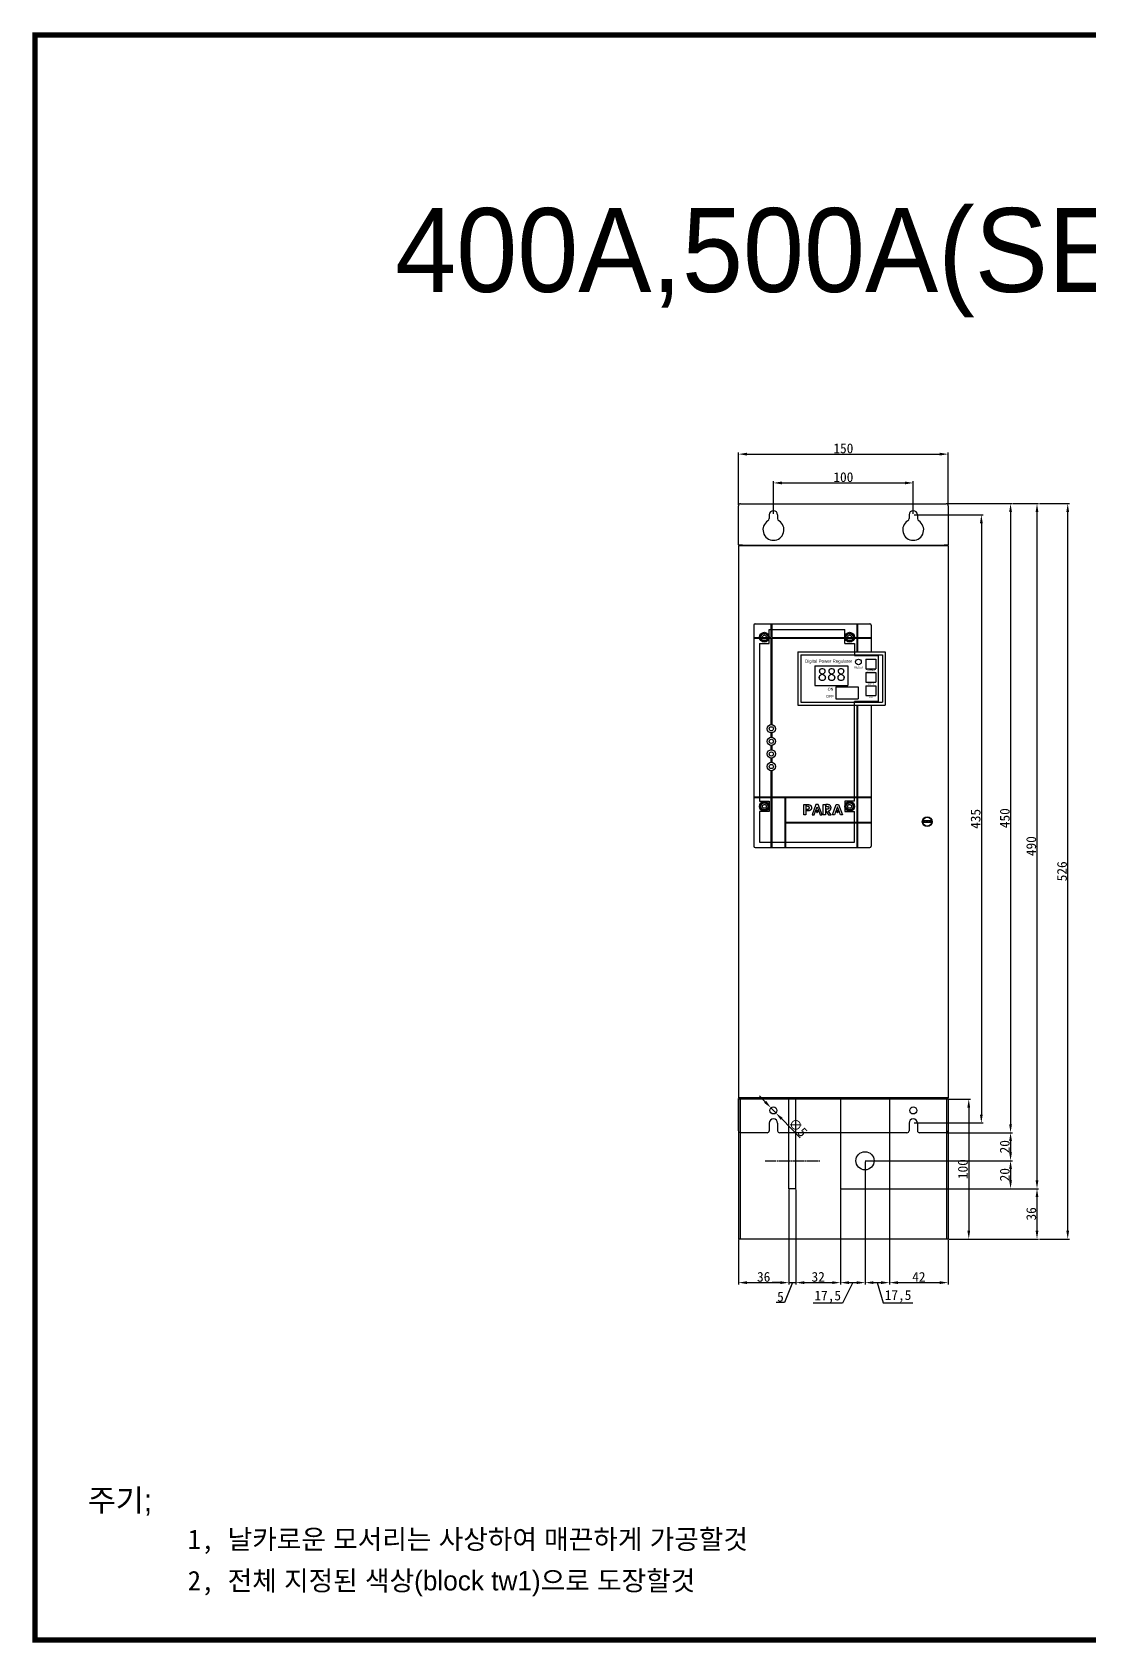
# Model space of a CAD drawing. Header units: millimetres. Extents: x 633 to 4061, y 783 to 1937.
# Drawn here: x 633 to 1389, y 783 to 1935 of the extents above; entities that cross this region are included whole.
import ezdxf

# ---------------------------------------------------------------- set-up
doc = ezdxf.new("R2010")
doc.units = ezdxf.units.MM
doc.linetypes.add('CENTERLI', pattern=[1, 0.75, -0.0625, 0.125, -0.0625])
doc.layers.add('Bus-Bar', color=7, linetype='Continuous')
doc.layers.add('Case', color=7, linetype='Continuous')
doc.dimstyles.new('ISO-25', dxfattribs={"dimtxt": 7, "dimasz": 6, "dimexe": 1.25, "dimexo": 0.625, "dimtad": 1, "dimdec": 1, "dimtxsty": 'Standard', "dimcen": 2.5, "dimclrd": 6, "dimclre": 6, "dimclrt": 1, "dimadec": 0, "dimazin": 0, "dimtfac": 1, "dimtdec": 1, "dimtmove": 0, "dimatfit": 3, "dimfxl": 1, "dimarcsym": 0})

# ---------------------------------------------------------------- blocks, each defined once
blk = doc.blocks.new('*D1')
at = {"color": 6, "lineweight": -2, "transparency": 16777216}
for p, q in [((1163.2, 1590.8), (1163.2, 1614.2)), ((1169.2, 1613), (1257.2, 1613)), ((1263.2, 1590.8), (1263.2, 1614.2))]:
    blk.add_line(p, q, dxfattribs=at)
at = {"color": 6, "transparency": 16777216}
for points in [[(1169.2, 1614), (1169.2, 1612), (1163.2, 1613)], [(1257.2, 1614), (1257.2, 1612), (1263.2, 1613)]]:
    blk.add_solid(points, dxfattribs=at)
at = {"layer": 'Defpoints', "color": 0, "transparency": 16777216}
for p in [(1263.2, 1613), (1163.2, 1590.2), (1263.2, 1590.2)]:
    blk.add_point(p, dxfattribs=at)
at = {"color": 1, "transparency": 16777216, "insert": (1213.2, 1617.1), "char_height": 7, "attachment_point": 5}
blk.add_mtext('100', dxfattribs=at)
blk = doc.blocks.new('*D2')
at = {"color": 6, "lineweight": -2, "transparency": 16777216}
for p, q in [((1138.2, 1597.3), (1138.2, 1634.8)), ((1144.2, 1633.6), (1282.2, 1633.6)), ((1288.2, 1597.3), (1288.2, 1634.8))]:
    blk.add_line(p, q, dxfattribs=at)
at = {"color": 6, "transparency": 16777216}
for points in [[(1144.2, 1634.6), (1144.2, 1632.6), (1138.2, 1633.6)], [(1282.2, 1634.6), (1282.2, 1632.6), (1288.2, 1633.6)]]:
    blk.add_solid(points, dxfattribs=at)
at = {"layer": 'Defpoints', "color": 0, "transparency": 16777216}
for p in [(1288.2, 1633.6), (1138.2, 1596.7), (1288.2, 1596.7)]:
    blk.add_point(p, dxfattribs=at)
at = {"color": 1, "transparency": 16777216, "insert": (1213.2, 1637.7), "char_height": 7, "attachment_point": 5}
blk.add_mtext('150', dxfattribs=at)
blk = doc.blocks.new('*D3')
at = {"color": 6, "lineweight": -2, "transparency": 16777216}
for p, q in [((1263.8, 1590.2), (1313.1, 1590.2)), ((1311.9, 1584.2), (1311.9, 1161.2)), ((1263.8, 1155.2), (1313.1, 1155.2))]:
    blk.add_line(p, q, dxfattribs=at)
at = {"color": 6, "transparency": 16777216}
for points in [[(1310.9, 1584.2), (1312.9, 1584.2), (1311.9, 1590.2)], [(1310.9, 1161.2), (1312.9, 1161.2), (1311.9, 1155.2)]]:
    blk.add_solid(points, dxfattribs=at)
at = {"layer": 'Defpoints', "color": 0, "transparency": 16777216}
for p in [(1263.2, 1590.2), (1263.2, 1155.2), (1311.9, 1155.2)]:
    blk.add_point(p, dxfattribs=at)
at = {"color": 1, "transparency": 16777216, "insert": (1307.8, 1372.7), "char_height": 7, "attachment_point": 5, "rotation": 90}
blk.add_mtext('435', dxfattribs=at)
blk = doc.blocks.new('*D4')
at = {"color": 6, "lineweight": -2, "transparency": 16777216}
for p, q in [((1287.3, 1598.2), (1334.1, 1598.2)), ((1332.8, 1592.2), (1332.8, 1154.2)), ((1287.3, 1148.2), (1334.1, 1148.2))]:
    blk.add_line(p, q, dxfattribs=at)
at = {"color": 6, "transparency": 16777216}
for points in [[(1331.8, 1592.2), (1333.8, 1592.2), (1332.8, 1598.2)], [(1331.8, 1154.2), (1333.8, 1154.2), (1332.8, 1148.2)]]:
    blk.add_solid(points, dxfattribs=at)
at = {"layer": 'Defpoints', "color": 0, "transparency": 16777216}
for p in [(1286.7, 1598.2), (1286.7, 1148.2), (1332.8, 1148.2)]:
    blk.add_point(p, dxfattribs=at)
at = {"color": 1, "transparency": 16777216, "insert": (1328.7, 1373.2), "char_height": 7, "attachment_point": 5, "rotation": 90}
blk.add_mtext('450', dxfattribs=at)
blk = doc.blocks.new('*D9')
at = {"color": 6, "lineweight": -2, "transparency": 16777216}
for p, q in [((1287.3, 1148.2), (1334.1, 1148.2)), ((1332.8, 1142.2), (1332.8, 1134.2)), ((1228.8, 1128.2), (1334.1, 1128.2))]:
    blk.add_line(p, q, dxfattribs=at)
at = {"color": 6, "transparency": 16777216}
for points in [[(1331.8, 1142.2), (1333.8, 1142.2), (1332.8, 1148.2)], [(1331.8, 1134.2), (1333.8, 1134.2), (1332.8, 1128.2)]]:
    blk.add_solid(points, dxfattribs=at)
at = {"layer": 'Defpoints', "color": 0, "transparency": 16777216}
for p in [(1286.7, 1148.2), (1228.2, 1128.2), (1332.8, 1128.2)]:
    blk.add_point(p, dxfattribs=at)
at = {"color": 1, "transparency": 16777216, "insert": (1328.7, 1138.2), "char_height": 7, "attachment_point": 5, "rotation": 90}
blk.add_mtext('20', dxfattribs=at)
blk = doc.blocks.new('*D10')
at = {"color": 6, "lineweight": -2, "transparency": 16777216}
for p, q in [((1228.8, 1128.2), (1334.1, 1128.2)), ((1332.8, 1122.2), (1332.8, 1114.2)), ((1246.3, 1108.2), (1334.1, 1108.2))]:
    blk.add_line(p, q, dxfattribs=at)
at = {"color": 6, "transparency": 16777216}
for points in [[(1331.8, 1122.2), (1333.8, 1122.2), (1332.8, 1128.2)], [(1331.8, 1114.2), (1333.8, 1114.2), (1332.8, 1108.2)]]:
    blk.add_solid(points, dxfattribs=at)
at = {"layer": 'Defpoints', "color": 0, "transparency": 16777216}
for p in [(1228.2, 1128.2), (1245.7, 1108.2), (1332.8, 1108.2)]:
    blk.add_point(p, dxfattribs=at)
at = {"color": 1, "transparency": 16777216, "insert": (1328.7, 1118.2), "char_height": 7, "attachment_point": 5, "rotation": 90}
blk.add_mtext('20', dxfattribs=at)
blk = doc.blocks.new('*D11')
at = {"color": 6, "lineweight": -2, "transparency": 16777216}
for p, q in [((1334.7, 1598.2), (1352.9, 1598.2)), ((1351.7, 1592.2), (1351.7, 1114.2)), ((1334.7, 1108.2), (1352.9, 1108.2))]:
    blk.add_line(p, q, dxfattribs=at)
at = {"color": 6, "transparency": 16777216}
for points in [[(1350.7, 1592.2), (1352.7, 1592.2), (1351.7, 1598.2)], [(1350.7, 1114.2), (1352.7, 1114.2), (1351.7, 1108.2)]]:
    blk.add_solid(points, dxfattribs=at)
at = {"layer": 'Defpoints', "color": 0, "transparency": 16777216}
for p in [(1334.1, 1598.2), (1334.1, 1108.2), (1351.7, 1108.2)]:
    blk.add_point(p, dxfattribs=at)
at = {"color": 1, "transparency": 16777216, "insert": (1347.6, 1353.2), "char_height": 7, "attachment_point": 5, "rotation": 90}
blk.add_mtext('490', dxfattribs=at)
blk = doc.blocks.new('*D13')
at = {"color": 6, "lineweight": -2, "transparency": 16777216}
for p, q in [((1174.2, 1107.5), (1174.2, 1039.7)), ((1138.2, 1071.5), (1138.2, 1039.7)), ((1144.2, 1041), (1168.2, 1041))]:
    blk.add_line(p, q, dxfattribs=at)
at = {"color": 6, "transparency": 16777216}
for points in [[(1144.2, 1042), (1144.2, 1040), (1138.2, 1041)], [(1168.2, 1042), (1168.2, 1040), (1174.2, 1041)]]:
    blk.add_solid(points, dxfattribs=at)
at = {"layer": 'Defpoints', "color": 0, "transparency": 16777216}
for p in [(1174.2, 1108.2), (1138.2, 1072.2), (1174.2, 1041)]:
    blk.add_point(p, dxfattribs=at)
at = {"color": 1, "transparency": 16777216, "insert": (1156.2, 1045.1), "char_height": 7, "attachment_point": 5}
blk.add_mtext('36', dxfattribs=at)
blk = doc.blocks.new('*D14')
at = {"color": 6, "lineweight": -2, "transparency": 16777216}
for p, q in [((1174.2, 1107.5), (1174.2, 1039.7)), ((1179.2, 1107.5), (1179.2, 1039.7)), ((1168.2, 1041), (1162.2, 1041)), ((1176.7, 1041), (1171.1, 1026.8)), ((1174.2, 1041), (1179.2, 1041)), ((1174.2, 1041), (1179.2, 1041)), ((1185.2, 1041), (1191.2, 1041)), ((1171.1, 1026.8), (1165.2, 1026.8))]:
    blk.add_line(p, q, dxfattribs=at)
at = {"color": 6, "transparency": 16777216}
for points in [[(1168.2, 1042), (1168.2, 1040), (1174.2, 1041)], [(1185.2, 1042), (1185.2, 1040), (1179.2, 1041)]]:
    blk.add_solid(points, dxfattribs=at)
at = {"layer": 'Defpoints', "color": 0, "transparency": 16777216}
for p in [(1174.2, 1108.2), (1179.2, 1108.2), (1179.2, 1041)]:
    blk.add_point(p, dxfattribs=at)
at = {"color": 1, "transparency": 16777216, "insert": (1168.2, 1030.9), "char_height": 7, "attachment_point": 5}
blk.add_mtext('5', dxfattribs=at)
blk = doc.blocks.new('*D15')
at = {"color": 6, "lineweight": -2, "transparency": 16777216}
for p, q in [((1179.2, 1107.5), (1179.2, 1039.7)), ((1211.2, 1107.5), (1211.2, 1039.7)), ((1185.2, 1041), (1205.2, 1041))]:
    blk.add_line(p, q, dxfattribs=at)
at = {"color": 6, "transparency": 16777216}
for points in [[(1185.2, 1042), (1185.2, 1040), (1179.2, 1041)], [(1205.2, 1042), (1205.2, 1040), (1211.2, 1041)]]:
    blk.add_solid(points, dxfattribs=at)
at = {"layer": 'Defpoints', "color": 0, "transparency": 16777216}
for p in [(1179.2, 1108.2), (1211.2, 1108.2), (1211.2, 1041)]:
    blk.add_point(p, dxfattribs=at)
at = {"color": 1, "transparency": 16777216, "insert": (1195.2, 1045.1), "char_height": 7, "attachment_point": 5}
blk.add_mtext('32', dxfattribs=at)
blk = doc.blocks.new('*D16')
at = {"color": 6, "lineweight": -2, "transparency": 16777216}
for p, q in [((1228.7, 1127.5), (1228.7, 1039.7)), ((1211.2, 1107.5), (1211.2, 1039.7)), ((1219.9, 1041), (1212.6, 1026.2)), ((1217.2, 1041), (1222.7, 1041)), ((1212.6, 1026.2), (1191.5, 1026.2))]:
    blk.add_line(p, q, dxfattribs=at)
at = {"color": 6, "transparency": 16777216}
for points in [[(1217.2, 1042), (1217.2, 1040), (1211.2, 1041)], [(1222.7, 1042), (1222.7, 1040), (1228.7, 1041)]]:
    blk.add_solid(points, dxfattribs=at)
at = {"layer": 'Defpoints', "color": 0, "transparency": 16777216}
for p in [(1228.7, 1128.2), (1211.2, 1108.2), (1228.7, 1041)]:
    blk.add_point(p, dxfattribs=at)
at = {"color": 1, "transparency": 16777216, "insert": (1202, 1030.9), "char_height": 7, "attachment_point": 5}
blk.add_mtext('17,5', dxfattribs=at)
blk = doc.blocks.new('*D17')
at = {"color": 6, "lineweight": -2, "transparency": 16777216}
for p, q in [((1228.7, 1127.5), (1228.7, 1039.7)), ((1246.2, 1107.5), (1246.2, 1039.7)), ((1234.7, 1041), (1240.2, 1041)), ((1237.4, 1041), (1241.7, 1026.5)), ((1241.7, 1026.5), (1262.8, 1026.5))]:
    blk.add_line(p, q, dxfattribs=at)
at = {"color": 6, "transparency": 16777216}
for points in [[(1234.7, 1042), (1234.7, 1040), (1228.7, 1041)], [(1240.2, 1042), (1240.2, 1040), (1246.2, 1041)]]:
    blk.add_solid(points, dxfattribs=at)
at = {"layer": 'Defpoints', "color": 0, "transparency": 16777216}
for p in [(1228.7, 1128.2), (1246.2, 1108.2), (1246.2, 1041)]:
    blk.add_point(p, dxfattribs=at)
at = {"color": 1, "transparency": 16777216, "insert": (1252.3, 1031.2), "char_height": 7, "attachment_point": 5}
blk.add_mtext('17,5', dxfattribs=at)
blk = doc.blocks.new('*D18')
at = {"color": 6, "lineweight": -2, "transparency": 16777216}
for p, q in [((1246.2, 1107.5), (1246.2, 1039.7)), ((1288.2, 1071.5), (1288.2, 1039.7)), ((1252.2, 1041), (1282.2, 1041))]:
    blk.add_line(p, q, dxfattribs=at)
at = {"color": 6, "transparency": 16777216}
for points in [[(1252.2, 1042), (1252.2, 1040), (1246.2, 1041)], [(1282.2, 1042), (1282.2, 1040), (1288.2, 1041)]]:
    blk.add_solid(points, dxfattribs=at)
at = {"layer": 'Defpoints', "color": 0, "transparency": 16777216}
for p in [(1246.2, 1108.2), (1288.2, 1072.2), (1288.2, 1041)]:
    blk.add_point(p, dxfattribs=at)
at = {"color": 1, "transparency": 16777216, "insert": (1267.2, 1045.1), "char_height": 7, "attachment_point": 5}
blk.add_mtext('42', dxfattribs=at)
blk = doc.blocks.new('*D20')
at = {"color": 6, "lineweight": -2, "transparency": 16777216}
for p, q in [((1157.2, 1170.3), (1153.1, 1174.6)), ((1161.4, 1166), (1164.9, 1162.4)), ((1182.3, 1144.5), (1169.1, 1158.1))]:
    blk.add_line(p, q, dxfattribs=at)
at = {"color": 6, "transparency": 16777216}
for points in [[(1158, 1171), (1156.5, 1169.6), (1161.4, 1166)], [(1169.8, 1158.8), (1168.4, 1157.4), (1164.9, 1162.4)]]:
    blk.add_solid(points, dxfattribs=at)
at = {"layer": 'Defpoints', "color": 0, "transparency": 16777216}
for p in [(1161.4, 1166), (1164.9, 1162.4)]:
    blk.add_point(p, dxfattribs=at)
at = {"color": 1, "transparency": 16777216, "insert": (1180.7, 1152), "char_height": 7, "attachment_point": 5, "rotation": 314.1143}
blk.add_mtext('∅5', dxfattribs=at)
blk = doc.blocks.new('*D21')
at = {"color": 6, "lineweight": -2, "transparency": 16777216}
for p, q in [((1246.8, 1108.2), (1352.9, 1108.2)), ((1351.7, 1102.2), (1351.7, 1078.2)), ((1288.8, 1072.2), (1352.9, 1072.2))]:
    blk.add_line(p, q, dxfattribs=at)
at = {"color": 6, "transparency": 16777216}
for points in [[(1350.7, 1102.2), (1352.7, 1102.2), (1351.7, 1108.2)], [(1350.7, 1078.2), (1352.7, 1078.2), (1351.7, 1072.2)]]:
    blk.add_solid(points, dxfattribs=at)
at = {"layer": 'Defpoints', "color": 0, "transparency": 16777216}
for p in [(1246.2, 1108.2), (1288.2, 1072.2), (1351.7, 1072.2)]:
    blk.add_point(p, dxfattribs=at)
at = {"color": 1, "transparency": 16777216, "insert": (1347.6, 1090.2), "char_height": 7, "attachment_point": 5, "rotation": 90}
blk.add_mtext('36', dxfattribs=at)
blk = doc.blocks.new('*D22')
at = {"color": 6, "lineweight": -2, "transparency": 16777216}
for p, q in [((1353.6, 1598.2), (1375, 1598.2)), ((1373.7, 1078.2), (1373.7, 1592.2)), ((1353.6, 1072.2), (1375, 1072.2))]:
    blk.add_line(p, q, dxfattribs=at)
at = {"color": 6, "transparency": 16777216}
for points in [[(1372.7, 1592.2), (1374.7, 1592.2), (1373.7, 1598.2)], [(1372.7, 1078.2), (1374.7, 1078.2), (1373.7, 1072.2)]]:
    blk.add_solid(points, dxfattribs=at)
at = {"layer": 'Defpoints', "color": 0, "transparency": 16777216}
for p in [(1352.9, 1598.2), (1373.7, 1598.2), (1352.9, 1072.2)]:
    blk.add_point(p, dxfattribs=at)
at = {"color": 1, "transparency": 16777216, "insert": (1369.6, 1335.2), "char_height": 7, "attachment_point": 5, "rotation": 90}
blk.add_mtext('526', dxfattribs=at)
blk = doc.blocks.new('*D23')
at = {"color": 6, "lineweight": -2, "transparency": 16777216}
for p, q in [((1288.8, 1172.2), (1304.1, 1172.2)), ((1302.9, 1166.2), (1302.9, 1078.2)), ((1289.4, 1072.2), (1304.1, 1072.2))]:
    blk.add_line(p, q, dxfattribs=at)
at = {"color": 6, "transparency": 16777216}
for points in [[(1301.9, 1166.2), (1303.9, 1166.2), (1302.9, 1172.2)], [(1301.9, 1078.2), (1303.9, 1078.2), (1302.9, 1072.2)]]:
    blk.add_solid(points, dxfattribs=at)
at = {"layer": 'Defpoints', "color": 0, "transparency": 16777216}
for p in [(1288.2, 1172.2), (1288.8, 1072.2), (1302.9, 1072.2)]:
    blk.add_point(p, dxfattribs=at)
at = {"color": 1, "transparency": 16777216, "insert": (1298.7, 1122.2), "char_height": 7, "attachment_point": 5, "rotation": 90}
blk.add_mtext('100', dxfattribs=at)

msp = doc.modelspace()

# ---------------------------------------------------------------- linework, layer by layer
for p, q in [((1138.17, 1568.66), (1138.17, 1596.66)), ((1139.67, 1598.16), (1286.67, 1598.16)), ((1160.17, 1590.16), (1160.17, 1587.56)), ((1166.17, 1590.16), (1166.17, 1587.56)), ((1260.17, 1590.16), (1260.17, 1587.56)), ((1266.17, 1590.16), (1266.17, 1587.56)), ((1288.17, 1596.66), (1288.17, 1568.66)), ((1138.17, 1568.66), (1140.97, 1568.66)), ((1138.17, 1568.16), (1138.17, 1173.16)), ((1138.17, 1568.16), (1288.17, 1568.16)), ((1140.97, 1568.66), (1140.97, 1568.16)), ((1285.37, 1568.16), (1140.97, 1568.16)), ((1285.37, 1568.66), (1285.37, 1568.16)), ((1285.37, 1568.66), (1288.17, 1568.66)), ((1288.17, 1568.16), (1288.17, 1173.16)), ((1276.28, 1371.26), (1270.05, 1371.26)), ((1276.28, 1370.07), (1270.05, 1370.07)), ((1288.17, 1173.16), (1138.17, 1173.16)), ((1140.97, 1172.66), (1138.17, 1172.66)), ((1138.17, 1149.66), (1138.17, 1172.66)), ((1140.97, 1172.66), (1140.97, 1173.16)), ((1285.37, 1172.66), (1285.37, 1173.16)), ((1288.17, 1172.66), (1285.37, 1172.66)), ((1288.17, 1172.66), (1288.17, 1149.66)), ((1160.17, 1155.16), (1160.17, 1149.66)), ((1166.17, 1155.16), (1166.17, 1149.66)), ((1260.17, 1155.16), (1260.17, 1149.66)), ((1266.17, 1155.16), (1266.17, 1149.66)), ((1158.67, 1148.16), (1139.67, 1148.16)), ((1258.67, 1148.16), (1167.67, 1148.16)), ((1286.67, 1148.16), (1267.67, 1148.16))]:
    msp.add_line(p, q)
at = {"color": 0, "linetype": 'Continuous'}
for p, q in [((1149.17, 1511.16), (1149.17, 1353.16)), ((1150.17, 1512.16), (1232.17, 1512.16)), ((1161.42, 1512.16), (1161.42, 1502.41)), ((1161.92, 1512.16), (1161.92, 1502.41)), ((1222.92, 1512.16), (1222.92, 1502.41)), ((1223.42, 1512.16), (1223.42, 1502.41)), ((1233.17, 1511.16), (1233.17, 1492.16)), ((1149.17, 1502.41), (1161.42, 1502.41)), ((1149.17, 1501.91), (1161.42, 1501.91)), ((1161.42, 1501.91), (1161.42, 1440.15)), ((1161.92, 1502.41), (1222.92, 1502.41)), ((1161.92, 1501.91), (1222.92, 1501.91)), ((1161.92, 1501.91), (1161.92, 1440.15)), ((1222.92, 1501.91), (1222.92, 1492.16)), ((1223.42, 1502.41), (1233.17, 1502.41)), ((1223.42, 1501.91), (1223.42, 1492.16)), ((1223.42, 1501.91), (1233.17, 1501.91)), ((1180.67, 1492.16), (1243.17, 1492.16)), ((1180.67, 1492.16), (1180.67, 1454.16)), ((1182.67, 1490.16), (1241.17, 1490.16)), ((1182.67, 1490.16), (1182.67, 1456.16)), ((1229.37, 1486.96), (1229.37, 1479.96)), ((1229.37, 1486.96), (1236.37, 1486.96)), ((1236.37, 1486.96), (1236.37, 1479.96)), ((1241.17, 1490.16), (1241.17, 1456.16)), ((1243.17, 1492.16), (1243.17, 1454.16)), ((1192.87, 1482.16), (1216.37, 1482.16)), ((1192.87, 1482.16), (1192.87, 1468.16)), ((1216.37, 1482.16), (1216.37, 1468.16)), ((1229.37, 1479.96), (1236.37, 1479.96)), ((1229.37, 1477.46), (1236.37, 1477.46)), ((1229.37, 1477.46), (1229.37, 1470.46)), ((1236.37, 1477.46), (1236.37, 1470.46)), ((1192.87, 1468.16), (1216.37, 1468.16)), ((1207.87, 1467.16), (1223.67, 1467.16)), ((1207.87, 1467.16), (1207.87, 1458.66)), ((1223.67, 1467.16), (1223.67, 1458.66)), ((1229.37, 1470.46), (1236.37, 1470.46)), ((1229.37, 1467.96), (1229.37, 1460.96)), ((1229.37, 1467.96), (1236.37, 1467.96)), ((1236.37, 1467.96), (1236.37, 1460.96)), ((1180.67, 1454.16), (1243.17, 1454.16)), ((1182.67, 1456.16), (1241.17, 1456.16)), ((1207.87, 1458.66), (1223.67, 1458.66)), ((1222.92, 1454.16), (1222.92, 1388.41)), ((1223.42, 1454.16), (1223.42, 1388.41)), ((1229.37, 1460.96), (1236.37, 1460.96)), ((1233.17, 1454.16), (1233.17, 1353.16)), ((1161.42, 1434.17), (1161.42, 1431.15)), ((1161.92, 1434.17), (1161.92, 1431.15)), ((1161.42, 1425.17), (1161.42, 1422.15)), ((1161.92, 1425.17), (1161.92, 1422.15)), ((1161.42, 1416.17), (1161.42, 1413.15)), ((1161.42, 1407.17), (1161.42, 1388.41)), ((1161.92, 1416.17), (1161.92, 1413.15)), ((1161.92, 1407.17), (1161.92, 1388.41)), ((1149.17, 1388.41), (1161.42, 1388.41)), ((1149.17, 1387.91), (1161.42, 1387.91)), ((1161.42, 1387.91), (1161.42, 1352.16)), ((1161.92, 1388.41), (1222.92, 1388.41)), ((1161.92, 1387.91), (1171.42, 1387.91)), ((1161.92, 1387.91), (1161.92, 1352.16)), ((1171.42, 1387.91), (1171.42, 1352.16)), ((1171.92, 1387.91), (1222.92, 1387.91)), ((1171.92, 1387.91), (1171.92, 1370.41)), ((1222.92, 1387.91), (1222.92, 1370.41)), ((1223.42, 1388.41), (1233.17, 1388.41)), ((1223.42, 1387.91), (1223.42, 1370.41)), ((1223.42, 1387.91), (1233.17, 1387.91)), ((1171.92, 1370.41), (1222.92, 1370.41)), ((1171.92, 1369.91), (1222.92, 1369.91)), ((1171.92, 1369.91), (1171.92, 1352.16)), ((1222.92, 1369.91), (1222.92, 1352.16)), ((1223.42, 1370.41), (1233.17, 1370.41)), ((1223.42, 1369.91), (1223.42, 1352.16)), ((1223.42, 1369.91), (1233.17, 1369.91)), ((1150.17, 1352.16), (1232.17, 1352.16))]:
    msp.add_line(p, q, dxfattribs=at)
at = {"color": 0, "linetype": 'Continuous', "ltscale": 0.4}
for p, q in [((1223.17, 1512.16), (1223.17, 1492.16)), ((1223.17, 1454.16), (1223.17, 1352.16)), ((1149.17, 1388.16), (1233.17, 1388.16)), ((1171.67, 1388.41), (1171.67, 1352.16)), ((1171.42, 1370.16), (1233.17, 1370.16))]:
    msp.add_line(p, q, dxfattribs=at)
at = {"color": 0, "linetype": 'Continuous', "ltscale": 0.3}
for p, q in [((1153.17, 1498.16), (1153.17, 1385.36)), ((1153.17, 1498.16), (1153.17, 1385.36)), ((1153.17, 1498.16), (1160.17, 1498.16)), ((1153.17, 1498.16), (1160.17, 1498.16)), ((1160.17, 1498.16), (1160.17, 1508.16)), ((1160.17, 1498.16), (1160.17, 1508.16)), ((1160.17, 1508.16), (1214.17, 1508.16)), ((1160.17, 1508.16), (1214.17, 1508.16)), ((1214.17, 1498.16), (1214.17, 1508.16)), ((1214.17, 1498.16), (1214.17, 1508.16)), ((1214.17, 1498.16), (1221.17, 1498.16)), ((1214.17, 1498.16), (1221.17, 1498.16)), ((1221.17, 1498.16), (1221.17, 1489.66)), ((1221.17, 1498.16), (1221.17, 1489.66)), ((1221.17, 1489.66), (1238.17, 1489.66)), ((1221.17, 1489.66), (1238.17, 1489.66)), ((1238.17, 1489.66), (1238.17, 1456.66)), ((1238.17, 1489.66), (1238.17, 1456.66)), ((1221.17, 1385.36), (1221.17, 1456.66)), ((1221.17, 1385.36), (1221.17, 1456.66)), ((1238.17, 1456.66), (1221.17, 1456.66)), ((1238.17, 1456.66), (1221.17, 1456.66)), ((1153.17, 1385.36), (1160.17, 1385.36)), ((1153.17, 1385.36), (1160.17, 1385.36)), ((1160.17, 1385.36), (1160.17, 1377.96)), ((1160.17, 1385.36), (1160.17, 1377.96)), ((1221.17, 1385.36), (1214.17, 1385.36)), ((1221.17, 1385.36), (1214.17, 1385.36)), ((1214.17, 1385.36), (1214.17, 1377.96)), ((1214.17, 1385.36), (1214.17, 1377.96)), ((1160.17, 1377.96), (1153.17, 1377.96)), ((1160.17, 1377.96), (1153.17, 1377.96)), ((1153.17, 1377.96), (1153.17, 1356.16)), ((1153.17, 1377.96), (1153.17, 1356.16)), ((1214.17, 1377.96), (1221.17, 1377.96)), ((1214.17, 1377.96), (1221.17, 1377.96)), ((1221.17, 1356.16), (1221.17, 1377.96)), ((1221.17, 1356.16), (1221.17, 1377.96)), ((1153.17, 1356.16), (1221.17, 1356.16)), ((1153.17, 1356.16), (1221.17, 1356.16))]:
    msp.add_line(p, q, dxfattribs=at)
at = {"linetype": 'CENTERLI'}
msp.add_line((1276.34, 1370.66), (1269.99, 1370.66), dxfattribs=at)
at = {"color": 5, "const_width": 4}
msp.add_lwpolyline([(634.94, 785.39), (2274.94, 785.39), (2274.94, 1933.39), (634.94, 1933.39), (634.94, 785.39)], dxfattribs=at)
at = {"color": 0, "linetype": 'Continuous'}
for points in [[(1186.32, 1382.9), (1186.32, 1375.69), (1184.87, 1375.69), (1184.87, 1382.9)], [(1186.63, 1379.63), (1187.12, 1379.63), (1187.51, 1379.64), (1187.83, 1379.66), (1187.97, 1379.67), (1188.09, 1379.69), (1188.14, 1379.7), (1188.18, 1379.72), (1188.23, 1379.73), (1188.27, 1379.74), (1188.34, 1379.77), (1188.37, 1379.79), (1188.4, 1379.81), (1188.43, 1379.83), (1188.47, 1379.85), (1188.5, 1379.87), (1188.52, 1379.89), (1188.55, 1379.91), (1188.58, 1379.94), (1188.61, 1379.96), (1188.63, 1379.99), (1188.65, 1380.01), (1188.68, 1380.04), (1188.7, 1380.07), (1188.72, 1380.1), (1188.74, 1380.13), (1188.76, 1380.16), (1188.78, 1380.19), (1188.79, 1380.23), (1188.81, 1380.26), (1188.82, 1380.29), (1188.83, 1380.33), (1188.84, 1380.36), (1188.85, 1380.4), (1188.86, 1380.43), (1188.87, 1380.47), (1188.87, 1380.51), (1188.88, 1380.58), (1188.88, 1380.66), (1188.88, 1380.71), (1188.88, 1380.76), (1188.88, 1380.81), (1188.87, 1380.85), (1188.86, 1380.9), (1188.85, 1380.94), (1188.84, 1380.98), (1188.83, 1381.02), (1188.81, 1381.07), (1188.79, 1381.1), (1188.78, 1381.14), (1188.75, 1381.18), (1188.73, 1381.22), (1188.71, 1381.25), (1188.68, 1381.28), (1188.65, 1381.32), (1188.62, 1381.35), (1188.59, 1381.38), (1188.56, 1381.41), (1188.53, 1381.43), (1188.5, 1381.46), (1188.46, 1381.48), (1188.43, 1381.51), (1188.39, 1381.53), (1188.36, 1381.55), (1188.32, 1381.56), (1188.28, 1381.58), (1188.24, 1381.59), (1188.2, 1381.61), (1188.16, 1381.62), (1188.11, 1381.63), (1188.07, 1381.64), (1188, 1381.65), (1187.91, 1381.66), (1187.68, 1381.68), (1187.02, 1381.69), (1186.63, 1381.69), (1186.63, 1382.9), (1187.2, 1382.9), (1188.29, 1382.88), (1188.67, 1382.84), (1188.81, 1382.82), (1188.87, 1382.81), (1188.93, 1382.8), (1189, 1382.77), (1189.08, 1382.75), (1189.15, 1382.72), (1189.22, 1382.69), (1189.3, 1382.66), (1189.36, 1382.62), (1189.43, 1382.58), (1189.5, 1382.54), (1189.56, 1382.49), (1189.62, 1382.44), (1189.68, 1382.39), (1189.74, 1382.34), (1189.8, 1382.28), (1189.86, 1382.22), (1189.91, 1382.16), (1189.96, 1382.09), (1190.01, 1382.02), (1190.06, 1381.95), (1190.11, 1381.87), (1190.15, 1381.8), (1190.18, 1381.72), (1190.22, 1381.64), (1190.25, 1381.55), (1190.28, 1381.47), (1190.3, 1381.38), (1190.32, 1381.29), (1190.34, 1381.19), (1190.36, 1381.1), (1190.37, 1380.9), (1190.38, 1380.69), (1190.38, 1380.52), (1190.37, 1380.37), (1190.35, 1380.22), (1190.32, 1380.07), (1190.29, 1379.94), (1190.25, 1379.81), (1190.22, 1379.75), (1190.2, 1379.69), (1190.17, 1379.63), (1190.14, 1379.57), (1190.08, 1379.46), (1190.01, 1379.36), (1189.94, 1379.26), (1189.87, 1379.17), (1189.79, 1379.08), (1189.71, 1379), (1189.62, 1378.93), (1189.53, 1378.86), (1189.44, 1378.8), (1189.34, 1378.74), (1189.25, 1378.69), (1189.16, 1378.64), (1189.06, 1378.6), (1188.97, 1378.57), (1188.87, 1378.54), (1188.78, 1378.52), (1188.64, 1378.49), (1188.49, 1378.47), (1188.14, 1378.44), (1187.27, 1378.41), (1186.63, 1378.41)], [(1194.4, 1381.23), (1196.49, 1375.69), (1198.08, 1375.69), (1195.2, 1382.9), (1193.62, 1382.9), (1190.84, 1375.69), (1192.4, 1375.69)], [(1200.3, 1382.9), (1200.3, 1375.69), (1198.85, 1375.69), (1198.85, 1382.9)], [(1202.23, 1378.45), (1202.52, 1378.48), (1202.76, 1378.52), (1202.86, 1378.54), (1202.95, 1378.57), (1203.05, 1378.6), (1203.14, 1378.64), (1203.23, 1378.69), (1203.33, 1378.74), (1203.42, 1378.8), (1203.51, 1378.86), (1203.6, 1378.93), (1203.69, 1379), (1203.77, 1379.08), (1203.85, 1379.17), (1203.93, 1379.26), (1204, 1379.36), (1204.06, 1379.46), (1204.13, 1379.57), (1204.15, 1379.63), (1204.18, 1379.69), (1204.21, 1379.75), (1204.23, 1379.81), (1204.27, 1379.94), (1204.31, 1380.07), (1204.33, 1380.22), (1204.35, 1380.37), (1204.36, 1380.52), (1204.37, 1380.69), (1204.36, 1380.9), (1204.34, 1381.1), (1204.33, 1381.19), (1204.31, 1381.29), (1204.29, 1381.38), (1204.26, 1381.47), (1204.23, 1381.55), (1204.2, 1381.64), (1204.17, 1381.72), (1204.13, 1381.8), (1204.09, 1381.87), (1204.05, 1381.95), (1204, 1382.02), (1203.95, 1382.09), (1203.9, 1382.16), (1203.84, 1382.22), (1203.79, 1382.28), (1203.73, 1382.34), (1203.67, 1382.39), (1203.61, 1382.44), (1203.55, 1382.49), (1203.48, 1382.54), (1203.42, 1382.58), (1203.35, 1382.62), (1203.28, 1382.66), (1203.21, 1382.69), (1203.14, 1382.72), (1203.06, 1382.75), (1202.99, 1382.77), (1202.91, 1382.8), (1202.86, 1382.81), (1202.8, 1382.82), (1202.65, 1382.84), (1202.28, 1382.88), (1201.18, 1382.9), (1200.62, 1382.9), (1200.62, 1381.69), (1201.01, 1381.69), (1201.66, 1381.68), (1201.89, 1381.66), (1201.98, 1381.65), (1202.05, 1381.64), (1202.1, 1381.63), (1202.14, 1381.62), (1202.18, 1381.61), (1202.22, 1381.59), (1202.26, 1381.58), (1202.3, 1381.56), (1202.34, 1381.55), (1202.38, 1381.53), (1202.41, 1381.51), (1202.45, 1381.48), (1202.48, 1381.46), (1202.52, 1381.43), (1202.55, 1381.41), (1202.58, 1381.38), (1202.61, 1381.35), (1202.64, 1381.32), (1202.67, 1381.28), (1202.69, 1381.25), (1202.72, 1381.22), (1202.74, 1381.18), (1202.76, 1381.14), (1202.78, 1381.1), (1202.8, 1381.07), (1202.81, 1381.02), (1202.83, 1380.98), (1202.84, 1380.94), (1202.85, 1380.9), (1202.86, 1380.85), (1202.86, 1380.81), (1202.87, 1380.76), (1202.87, 1380.71), (1202.87, 1380.66), (1202.87, 1380.58), (1202.86, 1380.55), (1202.86, 1380.51), (1202.85, 1380.47), (1202.85, 1380.43), (1202.84, 1380.4), (1202.83, 1380.36), (1202.82, 1380.33), (1202.81, 1380.29), (1202.79, 1380.26), (1202.78, 1380.23), (1202.76, 1380.19), (1202.74, 1380.16), (1202.73, 1380.13), (1202.71, 1380.1), (1202.68, 1380.07), (1202.66, 1380.04), (1202.64, 1380.01), (1202.62, 1379.99), (1202.59, 1379.96), (1202.56, 1379.94), (1202.54, 1379.91), (1202.51, 1379.89), (1202.48, 1379.87), (1202.45, 1379.85), (1202.42, 1379.83), (1202.39, 1379.81), (1202.35, 1379.79), (1202.32, 1379.77), (1202.25, 1379.74), (1202.21, 1379.73), (1202.17, 1379.72), (1202.12, 1379.7), (1202.07, 1379.69), (1201.95, 1379.67), (1201.82, 1379.66), (1201.5, 1379.64), (1201.1, 1379.63), (1200.62, 1379.63), (1200.62, 1378.41), (1202.63, 1375.69), (1204.37, 1375.69)], [(1208.94, 1381.23), (1206.94, 1375.69), (1205.38, 1375.69), (1208.16, 1382.9), (1209.73, 1382.9), (1212.61, 1375.69), (1211.03, 1375.69)]]:
    msp.add_lwpolyline(points, close=True, dxfattribs=at)
at = {"color": 1, "linetype": 'Continuous'}
for points in [[(1194.44, 1376.94), (1195.29, 1378.43), (1193.58, 1378.43)], [(1209, 1376.94), (1209.86, 1378.43), (1208.15, 1378.43)]]:
    msp.add_lwpolyline(points, close=True, dxfattribs=at)
at = {"color": 0, "linetype": 'Continuous', "ltscale": 0.4}
for centre, radius in [((1156.67, 1502.66), 3.5), ((1156.67, 1502.66), 2.5), ((1217.67, 1502.66), 3.5), ((1217.67, 1502.66), 2.5), ((1217.67, 1502.66), 1.35), ((1156.67, 1381.66), 3.5), ((1156.67, 1381.66), 2.5), ((1156.67, 1381.66), 1.35), ((1217.67, 1381.66), 3.5), ((1217.67, 1381.66), 2.5), ((1217.67, 1381.66), 1.35)]:
    msp.add_circle(centre, radius, dxfattribs=at)
at = {"color": 0, "linetype": 'Continuous', "ltscale": 0.3}
for centre in [(1156.67, 1502.66), (1217.67, 1502.66), (1156.67, 1381.66), (1217.67, 1381.66)]:
    msp.add_circle(centre, 3, dxfattribs=at)
at = {"linetype": 'Continuous', "ltscale": 0.4}
msp.add_circle((1156.67, 1502.66), 1.35, dxfattribs=at)
at = {"color": 0, "linetype": 'Continuous'}
for centre, radius in [((1223.97, 1484.96), 2), ((1161.67, 1437.16), 3), ((1161.67, 1428.16), 3), ((1161.67, 1437.16), 1.5), ((1161.67, 1428.16), 1.5), ((1161.67, 1419.16), 3), ((1161.67, 1419.16), 1.5), ((1161.67, 1410.16), 3), ((1161.67, 1410.16), 1.5)]:
    msp.add_circle(centre, radius, dxfattribs=at)
for radius in [3.5, 3.17]:
    msp.add_circle((1273.17, 1370.66), radius)
for centre, radius, start, end in [((1139.67, 1596.66), 1.5, 90, 180), ((1163.17, 1590.16), 3, 0, 180), ((1263.17, 1590.16), 3, 0, 180), ((1286.67, 1596.66), 1.5, 0, 90), ((1163.17, 1579.49), 7.5, 121.75686, 58.24314), ((1158.17, 1587.56), 2, 301.75686, 0), ((1168.17, 1587.56), 2, 180, 238.24314), ((1263.17, 1579.49), 7.5, 121.75686, 58.24314), ((1258.17, 1587.56), 2, 301.75686, 0), ((1268.17, 1587.56), 2, 180, 238.24314), ((1163.17, 1155.16), 3, 0, 180), ((1263.17, 1155.16), 3, 0, 180), ((1139.67, 1149.66), 1.5, 180, 270), ((1158.67, 1149.66), 1.5, 270, 0), ((1167.67, 1149.66), 1.5, 180, 270), ((1258.67, 1149.66), 1.5, 270, 0), ((1267.67, 1149.66), 1.5, 180, 270), ((1286.67, 1149.66), 1.5, 270, 0)]:
    msp.add_arc(centre, radius, start, end)
for centre, start, end in [((1150.17, 1511.16), 90, 180), ((1232.17, 1511.16), 0, 90), ((1150.17, 1353.16), 180, 270), ((1232.17, 1353.16), 270, 0)]:
    msp.add_arc(centre, 1, start, end, dxfattribs=at)
at = {"layer": 'Bus-Bar', "color": 5}
for p, q in [((1174.17, 1108.16), (1174.17, 1173.16)), ((1179.17, 1108.16), (1179.17, 1173.16)), ((1179.17, 1108.16), (1174.17, 1108.16))]:
    msp.add_line(p, q, dxfattribs=at)
at = {"layer": 'Bus-Bar', "color": 2}
for p, q in [((1211.17, 1173.16), (1211.17, 1108.16)), ((1246.17, 1173.16), (1246.17, 1108.16)), ((1211.17, 1108.16), (1246.17, 1108.16))]:
    msp.add_line(p, q, dxfattribs=at)
at = {"layer": 'Bus-Bar', "color": 5, "linetype": 'CENTERLI', "ltscale": 10}
msp.add_line((1157.36, 1128.16), (1196.36, 1128.16), dxfattribs=at)
at = {"layer": 'Bus-Bar', "color": 2}
msp.add_circle((1228.67, 1128.16), 6.5, dxfattribs=at)
at = {"layer": 'Case', "color": 1}
for p, q in [((1288.17, 1172.16), (1138.17, 1172.16)), ((1138.17, 1172.16), (1138.17, 1072.16)), ((1139.37, 1172.16), (1139.37, 1072.16)), ((1286.97, 1172.16), (1286.97, 1072.16)), ((1288.17, 1172.16), (1288.17, 1072.16)), ((1288.17, 1072.16), (1138.17, 1072.16))]:
    msp.add_line(p, q, dxfattribs=at)
for centre in [(1163.17, 1164.16), (1263.17, 1164.16)]:
    msp.add_circle(centre, 2.5, dxfattribs=at)

# ---------------------------------------------------------------- texts
at = {"ltscale": 10, "insert": (892.62, 1809.61), "char_height": 60, "width": 1294.3162, "attachment_point": 1}
msp.add_mtext('{\\fGulim|b0|i0|c129|p49;400A,500A(SEMIKRON SCR 사용)}', dxfattribs=at)
at = {"attachment_point": 1}
for s, insert, char_height, width in [('{\\fSwis721 BT|b0|i0|c0|p34;Digital\\f??|b0|i0|c0|p49; \\fSwis721 BT|b0|i0|c0|p34;Power Regulater}', (1185.63, 1486.69), 2.3, 35.1239), ('{\\f@Malgun Gothic|b0|i0|c129|p50;888}', (1194.78, 1480.47), 9, 20.7472), ('{\\f@ￇ\uffd1ￄￄﾹ\uffd9ￅ\uffc1|b0|i0|c129|p18;RESET}', (1220.82, 1481.88), 1.5, 6.6627), ('{\\f@ￇ\uffd1ￄￄﾹ\uffd9ￅ\uffc1|b0|i0|c129|p18;OUTPUT}', (1229.44, 1479.43), 1.2, 6.6627), ('{\\f@ￇ\uffd1ￄￄﾹ\uffd9ￅ\uffc1|b0|i0|c129|p18;ON}', (1201.95, 1466.51), 2, 5.3252), ('{\\f@ￇ\uffd1ￄￄﾹ\uffd9ￅ\uffc1|b0|i0|c129|p18;SOFT}', (1230.56, 1469.93), 1.2, 4.6285), ('{\\f@ￇ\uffd1ￄￄﾹ\uffd9ￅ\uffc1|b0|i0|c129|p18;OFF}', (1200.77, 1461.37), 2, 6.6627), ('{\\f@ￇ\uffd1ￄￄﾹ\uffd9ￅ\uffc1|b0|i0|c129|p18;O.C}', (1231.37, 1460.43), 1.2, 2.8826), ('{\\fﾱﾼﾸﾲ|b0|i0|c129|p50;주기;}', (672.66, 893.37), 16, 60), ('1, {\\fﾱﾼﾸﾲ|b0|i0|c129|p50;날카로운 모서리는 사상하여 매끈하게 가공할것}', (744.19, 864.47), 14, 600), ('2, {\\fﾱﾼﾸﾲ|b0|i0|c129|p50;전체 지정된 색상(block tw1)으로 도장할것}', (744.19, 834.85), 14, 600)]:
    msp.add_mtext(s, dxfattribs=dict(at, insert=insert, char_height=char_height, width=width))

# ---------------------------------------------------------------- dimensions: what is measured, and where the dimension line sits
for base, p1, p2, picture, middle in [((1288.17, 1633.55), (1138.17, 1596.66), (1288.17, 1596.66), '*D2', (1213.17, 1637.68)), ((1263.17, 1612.96), (1163.17, 1590.16), (1263.17, 1590.16), '*D1', (1213.17, 1617.09)), ((1174.17, 1040.97), (1138.17, 1072.16), (1174.17, 1108.16), '*D13', (1156.17, 1045.1))]:
    dim = msp.add_linear_dim(base=base, p1=p1, p2=p2, dimstyle='ISO-25')
    dim.commit()
    dim.dimension.update_dxf_attribs({"geometry": picture, "text_midpoint": middle})
for base, p1, p2, picture, middle in [((1311.88, 1155.16), (1263.17, 1590.16), (1263.17, 1155.16), '*D3', (1307.75, 1372.66)), ((1332.85, 1148.16), (1286.67, 1598.16), (1286.67, 1148.16), '*D4', (1328.72, 1373.16)), ((1351.69, 1108.16), (1334.1, 1598.16), (1334.1, 1108.16), '*D11', (1347.56, 1353.16)), ((1373.74, 1598.16), (1352.94, 1072.16), (1352.94, 1598.16), '*D22', (1369.61, 1335.16)), ((1302.87, 1072.16), (1288.17, 1172.16), (1288.79, 1072.16), '*D23', (1298.75, 1122.16)), ((1332.85, 1128.16), (1286.67, 1148.16), (1228.17, 1128.16), '*D9', (1328.72, 1138.16)), ((1332.85, 1108.16), (1228.17, 1128.16), (1245.67, 1108.16), '*D10', (1328.72, 1118.16)), ((1351.69, 1072.16), (1246.17, 1108.16), (1288.17, 1072.16), '*D21', (1347.56, 1090.16))]:
    dim = msp.add_linear_dim(base=base, p1=p1, p2=p2, angle=90, dimstyle='ISO-25')
    dim.commit()
    dim.dimension.update_dxf_attribs({"geometry": picture, "text_midpoint": middle})
at = {"color": 1}
dim = msp.add_diameter_dim_2p(p1=(1161.43, 1165.96), p2=(1164.91, 1162.37), dimstyle='ISO-25', dxfattribs=at)
dim.commit()
dim.dimension.update_dxf_attribs({"geometry": '*D20', "text_midpoint": (1180.72, 1151.99)})
for base, p1, p2, picture, middle in [((1228.67, 1040.97), (1211.17, 1108.16), (1228.67, 1128.16), '*D16', (1211.93, 1026.19)), ((1179.17, 1040.97), (1174.17, 1108.16), (1179.17, 1108.16), '*D14', (1170.48, 1026.81))]:
    dim = msp.add_linear_dim(base=base, p1=p1, p2=p2, dimstyle='ISO-25', override={"dimtmove": 1})
    dim.commit()
    dim.dimension.update_dxf_attribs({"geometry": picture, "text_midpoint": middle, "dimtype": 160})
for base, p1, p2, picture, middle in [((1246.17, 1040.97), (1228.67, 1128.16), (1246.17, 1108.16), '*D17', (1242.37, 1031.24)), ((1211.17, 1040.97), (1179.17, 1108.16), (1211.17, 1108.16), '*D15', (1195.17, 1045.1)), ((1288.17, 1040.97), (1246.17, 1108.16), (1288.17, 1072.16), '*D18', (1267.17, 1045.1))]:
    dim = msp.add_linear_dim(base=base, p1=p1, p2=p2, dimstyle='ISO-25', override={"dimtmove": 1})
    dim.commit()
    dim.dimension.update_dxf_attribs({"geometry": picture, "text_midpoint": middle})

doc.saveas('drawing.dxf')
